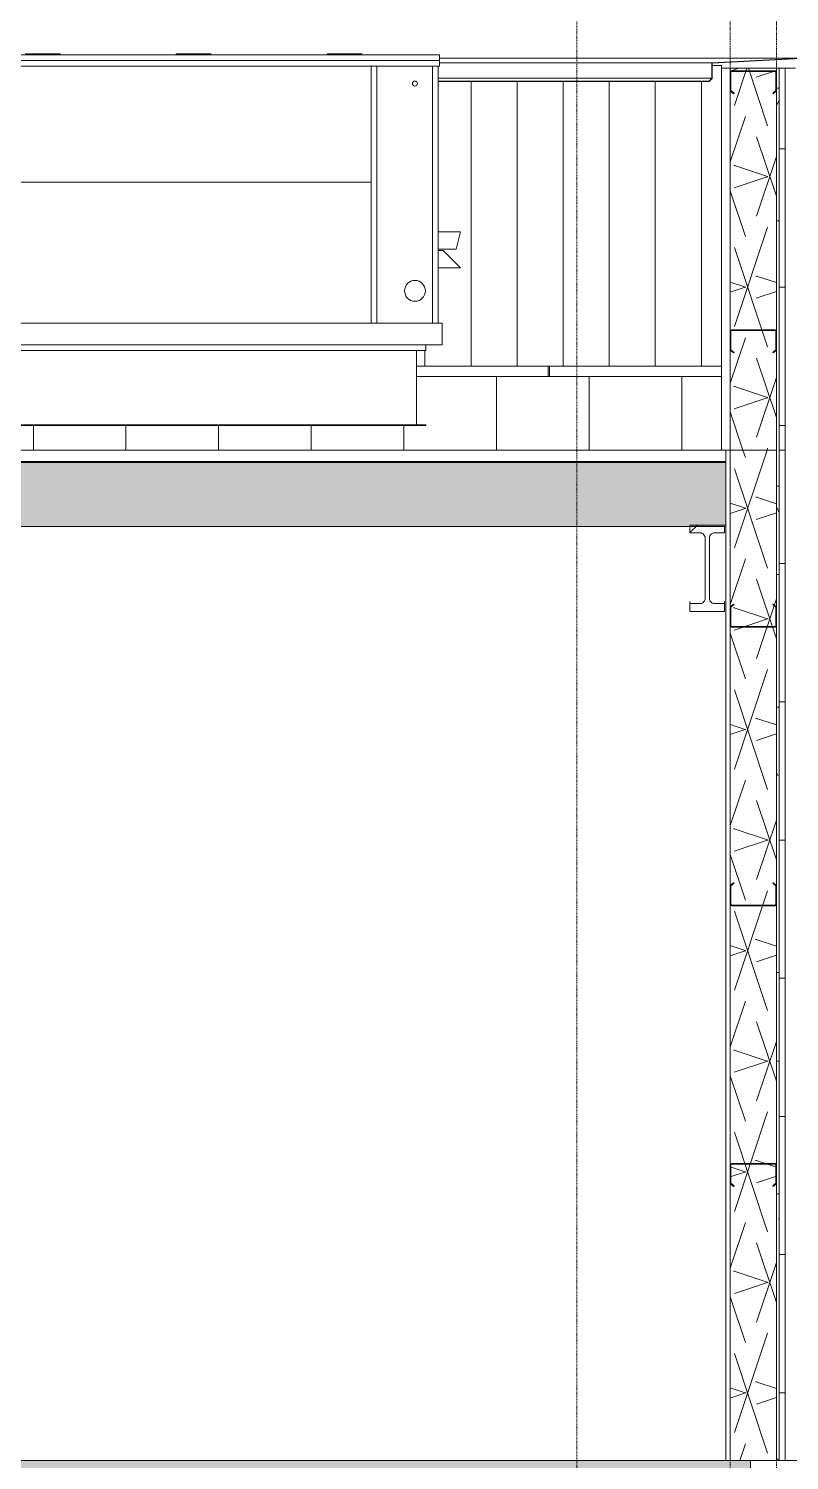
# Model space of a CAD drawing. Header units: inches. Extents: x 21386 to 98546, y -290 to 853.
# Drawn here: x 29545.9 to 29678, y 0 to 248.6 of the extents above; entities that cross this region are included whole.
import ezdxf

# ---------------------------------------------------------------- set-up
doc = ezdxf.new("R2010")
doc.units = ezdxf.units.IN
doc.header["$MEASUREMENT"] = 0
doc.linetypes.add('Dash Dot 3_16_', pattern=[0.3125, 0.1875, -0.0625, 0, -0.0625])
doc.linetypes.add('Grid Line 1_2_', pattern=[0.875, 0.5, -0.125, 0.125, -0.125])
for name, color, linetype, lineweight in [('A-ANNO-SYMB', 150, 'Continuous', 9), ('A-CLNG', 13, 'Continuous', 13), ('A-CLNG-PATT', 13, 'Continuous', 25), ('A-FLOR', 192, 'Continuous', 13), ('A-FLOR-LEVL', 51, 'Continuous', 9), ('A-FLOR-MCUT', 51, 'Continuous', 9), ('A-FLOR-PATT', 8, 'Continuous', 25), ('A-ROOF', 132, 'Continuous', 13), ('A-ROOF-PATT', 132, 'Continuous', 13), ('A-WALL', 113, 'Continuous', 13), ('A-WALL-PATT', 111, 'Continuous', 25), ('M-EQPM', 50, 'Continuous', 13), ('S-BEAM', 12, 'Continuous', 13), ('S-GRID', 1, 'Continuous', 9)]:
    doc.layers.add(name, color=color, linetype=linetype, lineweight=lineweight)
pattern_1 = [(0, (22033.272, 107.706), (0, 24), []), (90, (22033.272, 107.706), (-24, 1e-15), [])]
pattern_2 = [(0, (22033.272, 107.706), (30.72, 7.68), [2.534, -20.506, 2.534, -20.506, -122.88]), (0, (22033.272, 107.706), (30.72, 7.68), [-46.08, 2.534, -43.546, 2.534, -20.506, -53.76]), (0, (22033.272, 107.706), (30.72, 7.68), [-115.2, 2.534, -12.826, 2.534, -35.866]), (120, (22044.792, 111.546), (-22.011075, 22.7643004), [2.534, -20.506, 2.534, -20.506, -122.88]), (120, (22044.792, 111.546), (-22.011075, 22.7643004), [-46.08, 2.534, -43.546, 2.534, -20.506, -53.76]), (120, (22044.792, 111.546), (-22.011075, 22.7643004), [-115.2, 2.534, -12.826, 2.534, -35.866]), (240, (22048.632, 126.906), (-8.708925, -30.4443004), [2.534, -20.506, 2.534, -20.506, -122.88]), (240, (22048.632, 126.906), (-8.708925, -30.4443004), [-46.08, 2.534, -43.546, 2.534, -20.506, -53.76]), (240, (22048.632, 126.906), (-8.708925, -30.4443004), [-115.2, 2.534, -12.826, 2.534, -35.866])]
pattern_3 = [(161.57, (22034.232, 108.666), (-7.6802237, -0.0009796), [0, -54.643, 6.067, 0]), (18.43, (22032.312, 108.666), (-7.6802237, 0.0009796), [0, -54.643, 6.067, 0]), (108.43, (22034.232, 108.666), (3.8382953, -19.2013653), [18.211, -42.499]), (71.57, (22032.312, 108.666), (3.8382953, 19.2013653), [18.211, -42.499])]
pattern_4 = [(45, (22033.272, 107.706), (-19.007, 19.007), []), (45, (22033.272, 136.506), (-19.007, 19.007), [])]

# ---------------------------------------------------------------- blocks, each defined once
blk = doc.blocks.new('Struct_Xcel_Sports Complex_rvt-2-Building Section - North_South looking East _ Clinic')
at = {"layer": 'A-FLOR-PATT', "lineweight": 9}
h = blk.add_hatch(dxfattribs=at)
h.set_pattern_fill('FP_25', color=256, style=0, pattern_type=2)
h.set_pattern_definition([(50, (22033.27, 107.706), (55.0854, -4.8198), [5.76, -63.36]), (355, (22033.27, 107.706), (-10.6557, 57.7685), [4.608, -50.688]), (100.451, (22037.863, 107.305), (44.4295, 52.9487), [4.895, -53.848]), (46.184, (22033.27, 123.066), (81.9644, -12.712), [8.64, -95.04]), (96.636, (22040.1, 122.01), (71.7815, 74.8124), [7.343, -80.772]), (351.184, (22033.27, 123.07), (71.782, 74.8124), [6.912, -76.032]), (21, (22040.95, 119.226), (45.842, -30.9215), [5.76, -63.36]), (326, (22040.95, 119.226), (18.687, 55.6915), [4.608, -50.688]), (71.451, (22044.77, 116.65), (64.529, 24.77), [4.895, -53.848]), (37.5, (22033.272, 107.706), (0.9339, 25.5668), [2.534, -47.539, 2.534, -48.922, -50.88]), (37.5, (22033.272, 107.706), (0.9339, 25.5668), [-101.53, 2.534, -48.346]), (7.5, (22033.272, 107.706), (20.20404, 30.2913), [2.534, -26.803, 2.534, -46.387, -19.392]), (7.5, (22033.272, 107.706), (20.20404, 30.2913), [-78.259, 2.534, -16.858]), (327.5, (22016.146, 107.706), (40.9978, -1.7324), [2.534, -16.666, 2.534, -57.37, -79.488]), (327.5, (22016.146, 107.706), (40.9978, -1.7324), [-79.104, 2.534, -76.954]), (317.5, (22008.466, 107.706), (44.7889, 7.6878), [2.534, -22.426, 2.534, -37.248, -56.448]), (317.5, (22008.466, 107.706), (44.7889, 7.6878), [-64.742, 2.534, -53.914])])
h.paths.add_polyline_path([(22104.33, -6), (22790.8, -6), (22790.8, 0), (20899.55, 0), (20899.55, -6), (21794.49, -6)], flags=0)
at = {"layer": 'A-FLOR', "color": 7}
blk.add_line((22790.8, 0), (20899.55, 0), dxfattribs=at)
at = {"layer": 'A-FLOR-MCUT', "color": 7, "lineweight": 13}
blk.add_line((22790.8, -6), (22790.8, 0), dxfattribs=at)
blk = doc.blocks.new('Girt_C - 8_D-1405489-Building Section - North_South looking East _ Clinic')
at = {"layer": 'S-BEAM', "color": 7}
for p, q in [((22787.3, 51.37), (22787.3, 48.05)), ((22787.41, 48.11), (22787.41, 51.37)), ((22795.12, 51.55), (22787.49, 51.55)), ((22787.49, 51.45), (22795.12, 51.45)), ((22795.19, 51.37), (22795.19, 48.11)), ((22795.3, 48.05), (22795.3, 51.37)), ((22787.3, 48.05), (22787.88, 47.57)), ((22787.95, 47.66), (22787.41, 48.11)), ((22787.88, 47.57), (22787.95, 47.66)), ((22795.19, 48.11), (22794.66, 47.66)), ((22794.66, 47.66), (22794.73, 47.57)), ((22794.73, 47.57), (22795.3, 48.05))]:
    blk.add_line(p, q, dxfattribs=at)
for centre, radius, start, end in [((22787.49, 51.37), 0.188, 90, 180), ((22787.49, 51.37), 0.0782, 90, 177.8773), ((22795.12, 51.37), 0.187, 360, 90), ((22795.12, 51.37), 0.0782, 3.0424, 90)]:
    blk.add_arc(centre, radius, start, end, dxfattribs=at)
blk = doc.blocks.new('Girt_C - 8_D-1781282-Building Section - North_South looking East _ Clinic')
at = {"layer": 'S-BEAM', "lineweight": 9}
h = blk.add_hatch(dxfattribs=at)
h.set_pattern_fill('FP_17', color=8, style=0, pattern_type=2)
h.set_pattern_definition(pattern_4)
h.paths.add_polyline_path([(22795.12, 96.32), (22795.12, 96.43), (22787.49, 96.43), (22787.49, 96.32)], flags=0)
h.paths.add_polyline_path([(22787.41, 96.5), (22787.41, 99.77), (22787.95, 100.22), (22787.88, 100.3), (22787.3, 99.82), (22787.3, 96.51)], flags=0)
h.paths.add_polyline_path([(22795.19, 96.5), (22795.3, 96.51), (22795.3, 99.82), (22794.73, 100.3), (22794.66, 100.22), (22795.19, 99.77)], flags=0)
at = {"layer": 'S-BEAM', "color": 7}
for p, q in [((22787.88, 100.3), (22787.3, 99.82)), ((22787.3, 99.82), (22787.3, 96.51)), ((22787.41, 99.77), (22787.95, 100.22)), ((22787.41, 96.5), (22787.41, 99.77)), ((22787.95, 100.22), (22787.88, 100.3)), ((22794.73, 100.3), (22794.66, 100.22)), ((22794.66, 100.22), (22795.19, 99.77)), ((22795.3, 99.82), (22794.73, 100.3)), ((22795.19, 99.77), (22795.19, 96.5)), ((22795.3, 96.51), (22795.3, 99.82)), ((22795.12, 96.43), (22787.49, 96.43)), ((22787.49, 96.32), (22795.12, 96.32))]:
    blk.add_line(p, q, dxfattribs=at)
for centre, radius, start, end in [((22787.49, 96.51), 0.187, 180, 270), ((22787.49, 96.51), 0.0782, 183.0424, 270), ((22795.12, 96.51), 0.188, 270, 0), ((22795.12, 96.51), 0.0782, 270, 357.8773)]:
    blk.add_arc(centre, radius, start, end, dxfattribs=at)
blk = doc.blocks.new('W-Wide Flange - 1_-5_-1341919-Building Section - North_South looking East _ Clinic')
at = {"layer": 'S-BEAM', "lineweight": 9}
h = blk.add_hatch(dxfattribs=at)
h.set_pattern_fill('FP_17', color=8, style=0, pattern_type=2)
h.set_pattern_definition(pattern_4)
h.paths.add_polyline_path([(22782.13, 147.41), (22786.3, 147.41), (22786.3, 148.77), (22784.37, 148.79), (22784.01, 148.97), (22783.77, 149.28), (22783.68, 149.67), (22783.7, 160.37), (22783.87, 160.73), (22784.18, 160.97), (22784.57, 161.06), (22786.3, 161.06), (22786.3, 162.42), (22780.3, 162.42), (22780.3, 161.06), (22782.24, 161.04), (22782.59, 160.87), (22782.84, 160.56), (22782.93, 160.17), (22782.91, 149.46), (22782.73, 149.11), (22782.42, 148.86), (22782.04, 148.77), (22780.3, 148.77), (22780.3, 147.41)], flags=0)
at = {"layer": 'S-BEAM', "color": 7}
for p, q in [((22786.3, 162.42), (22780.3, 162.42)), ((22780.3, 162.42), (22780.3, 161.06)), ((22786.3, 161.06), (22786.3, 162.42)), ((22780.3, 161.06), (22782.04, 161.06)), ((22782.93, 160.17), (22782.93, 149.66)), ((22783.68, 149.66), (22783.68, 160.17)), ((22784.57, 161.06), (22786.3, 161.06)), ((22782.04, 148.77), (22780.3, 148.77)), ((22780.3, 148.77), (22780.3, 147.41)), ((22780.3, 147.41), (22786.3, 147.41)), ((22786.3, 148.77), (22784.57, 148.77)), ((22786.3, 147.41), (22786.3, 148.77))]:
    blk.add_line(p, q, dxfattribs=at)
at = {"layer": 'S-BEAM', "color": 8, "lineweight": 9}
for p, q in [((22780.3, 149.12), (22780.3, 148.77)), ((22786.3, 148.77), (22786.3, 149.12))]:
    blk.add_line(p, q, dxfattribs=at)
at = {"layer": 'S-BEAM', "color": 7, "flags": 128}
for points in [[(22782.04, 161.06), (22782.24, 161.04), (22782.42, 160.97), (22782.59, 160.87), (22782.73, 160.73), (22782.84, 160.56), (22782.91, 160.37), (22782.93, 160.17)], [(22783.68, 160.17), (22783.7, 160.37), (22783.77, 160.56), (22783.87, 160.73), (22784.01, 160.87), (22784.18, 160.97), (22784.37, 161.04), (22784.57, 161.06)], [(22782.93, 149.66), (22782.91, 149.46), (22782.84, 149.28), (22782.73, 149.11), (22782.59, 148.97), (22782.42, 148.86), (22782.24, 148.79), (22782.04, 148.77)], [(22784.57, 148.77), (22784.37, 148.79), (22784.18, 148.86), (22784.01, 148.97), (22783.87, 149.11), (22783.77, 149.28), (22783.7, 149.46), (22783.68, 149.66)]]:
    blk.add_lwpolyline(points, dxfattribs=at)
blk = doc.blocks.new('Girt_C - 8_D-1782473-Building Section - North_South looking East _ Clinic')
at = {"layer": 'S-BEAM', "color": 7}
for p, q in [((22795.12, 241.3), (22787.49, 241.3)), ((22787.49, 241.19), (22795.12, 241.19)), ((22787.3, 241.11), (22787.3, 237.8)), ((22787.41, 237.85), (22787.41, 241.11)), ((22795.19, 241.11), (22795.19, 237.85)), ((22795.3, 237.8), (22795.3, 241.11)), ((22787.3, 237.8), (22787.88, 237.31)), ((22787.95, 237.4), (22787.41, 237.85)), ((22787.88, 237.31), (22787.95, 237.4)), ((22795.19, 237.85), (22794.66, 237.4)), ((22794.66, 237.4), (22794.73, 237.31)), ((22794.73, 237.31), (22795.3, 237.8))]:
    blk.add_line(p, q, dxfattribs=at)
for centre, radius, start, end in [((22787.49, 241.11), 0.188, 90, 180), ((22787.49, 241.11), 0.0782, 90, 176.9576), ((22795.12, 241.11), 0.188, 0, 90), ((22795.12, 241.11), 0.0782, 2.1227, 90)]:
    blk.add_arc(centre, radius, start, end, dxfattribs=at)
blk = doc.blocks.new('Girt_C - 8_D-1781644-Building Section - North_South looking East _ Clinic')
at = {"layer": 'S-BEAM', "lineweight": 9}
h = blk.add_hatch(dxfattribs=at)
h.set_pattern_fill('FP_17', color=8, style=0, pattern_type=2)
h.set_pattern_definition(pattern_4)
h.paths.add_polyline_path([(22787.49, 144.69), (22795.12, 144.69), (22795.12, 144.8), (22787.49, 144.79)], flags=0)
h.paths.add_polyline_path([(22795.19, 144.87), (22795.3, 144.88), (22795.3, 148.19), (22794.73, 148.67), (22794.66, 148.59), (22795.19, 148.14)], flags=0)
h.paths.add_polyline_path([(22787.41, 144.87), (22787.41, 148.14), (22787.95, 148.59), (22787.88, 148.67), (22787.3, 148.19), (22787.3, 144.88)], flags=0)
at = {"layer": 'S-BEAM', "color": 7}
for p, q in [((22787.88, 148.67), (22787.3, 148.19)), ((22787.3, 148.19), (22787.3, 144.88)), ((22787.41, 148.14), (22787.95, 148.59)), ((22787.41, 144.87), (22787.41, 148.14)), ((22787.95, 148.59), (22787.88, 148.67)), ((22794.73, 148.67), (22794.66, 148.59)), ((22794.66, 148.59), (22795.19, 148.14)), ((22795.3, 148.19), (22794.73, 148.67)), ((22795.19, 148.14), (22795.19, 144.87)), ((22795.3, 144.88), (22795.3, 148.19)), ((22795.12, 144.8), (22787.49, 144.8)), ((22787.49, 144.69), (22795.12, 144.69))]:
    blk.add_line(p, q, dxfattribs=at)
for centre, radius, start, end in [((22787.49, 144.88), 0.188, 180, 270), ((22787.49, 144.88), 0.0782, 182.1227, 270), ((22795.12, 144.88), 0.188, 270, 0), ((22795.12, 144.88), 0.0782, 270, 356.9576)]:
    blk.add_arc(centre, radius, start, end, dxfattribs=at)
blk = doc.blocks.new('Girt_C - 8_D-V40-Building Section - North_South looking East _ Clinic')
at = {"layer": 'S-BEAM', "color": 7}
for p, q in [((22787.3, 196.11), (22787.3, 192.8)), ((22787.41, 192.85), (22787.41, 196.11)), ((22795.12, 196.3), (22787.49, 196.3)), ((22787.49, 196.19), (22795.12, 196.19)), ((22795.19, 196.11), (22795.19, 192.85)), ((22795.3, 192.8), (22795.3, 196.11)), ((22787.3, 192.8), (22787.88, 192.31)), ((22787.95, 192.4), (22787.41, 192.85)), ((22787.88, 192.31), (22787.95, 192.4)), ((22795.19, 192.85), (22794.66, 192.4)), ((22794.66, 192.4), (22794.73, 192.31)), ((22794.73, 192.31), (22795.3, 192.8))]:
    blk.add_line(p, q, dxfattribs=at)
for centre, radius, start, end in [((22787.49, 196.11), 0.188, 90, 180), ((22787.49, 196.11), 0.0782, 90, 176.9576), ((22795.12, 196.11), 0.188, 0, 90), ((22795.12, 196.11), 0.0782, 2.1227, 90)]:
    blk.add_arc(centre, radius, start, end, dxfattribs=at)
blk = doc.blocks.new('AHU-Rooftop-Carrier 48TC 15-28 ton - TC017-1749339-Building Section - North_South looking East _ Clinic')
at = {"layer": 'M-EQPM', "color": 8, "lineweight": 9}
for p, q in [((22651.4, 243.08), (22651.4, 244.08)), ((22651.4, 244.08), (22736.83, 244.08)), ((22664.93, 244.21), (22670.93, 244.21)), ((22664.93, 244.08), (22664.93, 244.21)), ((22670.93, 244.21), (22670.93, 244.08)), ((22691.12, 244.21), (22697.12, 244.21)), ((22691.12, 244.08), (22691.12, 244.21)), ((22697.12, 244.21), (22697.12, 244.08)), ((22717.3, 244.21), (22723.3, 244.21)), ((22717.3, 244.08), (22717.3, 244.21)), ((22723.3, 244.21), (22723.3, 244.08)), ((22736.83, 244.08), (22736.83, 243.08)), ((22651.4, 242.08), (22651.4, 243.08)), ((22651.4, 243.08), (22736.83, 243.08)), ((22651.65, 242.08), (22651.4, 242.08)), ((22651.65, 242.08), (22736.58, 242.08)), ((22651.65, 197.46), (22651.65, 242.08)), ((22652.65, 242.08), (22652.65, 197.46)), ((22724.93, 242.08), (22724.93, 197.46)), ((22725.93, 242.08), (22725.93, 197.46)), ((22735.58, 242.08), (22735.58, 197.46)), ((22736.83, 242.08), (22736.58, 242.08)), ((22736.58, 242.08), (22736.58, 197.46)), ((22736.83, 243.08), (22736.83, 242.08)), ((22652.65, 221.96), (22724.93, 221.96)), ((22736.58, 213.33), (22740.46, 213.33)), ((22740.46, 213.33), (22739.71, 210.33)), ((22739.71, 210.33), (22736.58, 210.33)), ((22736.58, 210.08), (22737.46, 210.08)), ((22737.46, 210.08), (22740.46, 207.08)), ((22740.46, 207.08), (22736.58, 207.08)), ((22650.93, 193.71), (22650.93, 197.46)), ((22650.93, 197.46), (22651.65, 197.46)), ((22651.65, 197.46), (22736.58, 197.46)), ((22736.58, 197.46), (22737.3, 197.46)), ((22737.3, 197.46), (22737.3, 193.71)), ((22737.3, 193.71), (22650.93, 193.71)), ((22653.8, 193.71), (22734.43, 193.71)), ((22653.8, 192.71), (22653.8, 193.71)), ((22655.43, 192.71), (22653.8, 192.71)), ((22655.43, 192.71), (22732.8, 192.71)), ((22655.43, 179.83), (22655.43, 192.71)), ((22734.43, 192.71), (22732.8, 192.71)), ((22732.8, 192.71), (22732.8, 179.83)), ((22734.43, 193.71), (22734.43, 192.71)), ((22653.8, 179.71), (22653.8, 179.83)), ((22653.8, 179.83), (22655.43, 179.83)), ((22734.43, 179.71), (22653.8, 179.71)), ((22655.43, 179.83), (22732.8, 179.83)), ((22732.8, 179.83), (22734.43, 179.83)), ((22734.43, 179.83), (22734.43, 179.71))]:
    blk.add_line(p, q, dxfattribs=at)
for centre, radius in [((22732.55, 239.08), 0.438), ((22732.55, 203.08), 1.81)]:
    blk.add_circle(centre, radius, dxfattribs=at)

msp = doc.modelspace()

# ---------------------------------------------------------------- hatches: boundary and pattern name
at = {"layer": 'A-CLNG-PATT', "lineweight": 9}
h = msp.add_hatch(dxfattribs=at)
h.set_pattern_fill('FP_21', color=8, style=0, pattern_type=2)
h.set_pattern_definition(pattern_3)
h.paths.add_polyline_path([(28734.33, 162.17), (29666.95, 162.17), (29666.95, 173.3), (27771.95, 173.3), (27771.95, 162.17), (28733.7, 162.17)], flags=0)
at = {"layer": 'A-ROOF-PATT', "lineweight": 9}
h = msp.add_hatch(dxfattribs=at)
h.set_pattern_fill('FP_22', color=8, style=0, pattern_type=2)
h.set_pattern_definition([(90, (180.953, -760.156), (-16.082, 1e-15), [])])
h.paths.add_polyline_path([(27769.45, 175.44), (29666.2, 175.46), (29666.2, 188.22), (29613.2, 188.22), (29613.2, 179.83), (29614.83, 179.83), (29614.83, 179.71), (29534.2, 179.71), (29534.2, 179.83), (29535.83, 179.83), (29535.83, 188.22), (29445.33, 188.22), (29445.33, 177.08), (29385.83, 177.08), (29385.83, 187.08), (29361.45, 187.08), (29361.45, 188.22), (29327.08, 188.22), (29327.08, 188.72), (29313.45, 188.72), (29313.45, 182.6), (29269.45, 182.6), (29269.45, 188.72), (29253.2, 188.7), (29253.2, 187.71), (29250.95, 187.71), (29250.95, 187.44), (29234.45, 187.44), (29234.45, 186.63), (29233.88, 186.15), (29233.81, 186.23), (29233.81, 187.44), (29232.4, 187.44), (29232.38, 176.41), (29231.32, 176.35), (29228.5, 176.41), (29228.5, 187.44), (29227.1, 187.44), (29227.03, 186.15), (29226.45, 186.68), (29226.45, 187.44), (29225.95, 187.44), (29225.95, 176.44), (29223.14, 176.44), (29223.14, 187.44), (28002.2, 187.45), (28002.2, 187.6), (27769.45, 187.6), (27769.45, 183.85)], flags=0)
at = {"layer": 'A-WALL-PATT', "lineweight": 9}
h = msp.add_hatch(dxfattribs=at)
h.set_pattern_fill('FP_28', color=8, style=0, pattern_type=2)
h.set_pattern_definition([(90, (22446.678, 146.25), (-8, 5e-16), [])])
h.paths.add_polyline_path([(29327.08, 190), (29361.45, 190), (29361.45, 239.46), (29327.08, 239.46), (29327.08, 193.61)], flags=0)
h.paths.add_polyline_path([(29662.53, 190), (29666.2, 190), (29666.2, 242.2), (29664.58, 242.2), (29664.52, 239.91), (29663.97, 239.46), (29616.99, 239.46), (29616.99, 213.33), (29620.86, 213.33), (29620.11, 210.33), (29616.99, 210.33), (29616.99, 210.08), (29617.86, 210.08), (29620.86, 207.08), (29616.99, 207.08), (29616.99, 197.46), (29617.7, 197.46), (29617.7, 193.71), (29614.83, 193.71), (29614.83, 192.71), (29613.2, 192.71), (29613.2, 190), (29643.16, 190)], flags=0)
h.paths.add_polyline_path([(29445.33, 190), (29535.83, 190), (29535.83, 192.71), (29534.2, 192.71), (29534.2, 193.71), (29531.33, 193.71), (29531.33, 197.46), (29532.05, 197.46), (29532.05, 239.46), (29424.83, 239.46), (29424.83, 228.58), (29445.33, 228.58), (29445.33, 191.08)], flags=0)
h = msp.add_hatch(dxfattribs=at)
h.set_pattern_fill('FP_21', color=8, style=0, pattern_type=2)
h.set_pattern_definition(pattern_3)
h.paths.add_polyline_path([(29675.7, 175.44), (29675.7, 241.75), (29667.7, 241.75), (29667.7, 175.44)], flags=0)
h = msp.add_hatch(dxfattribs=at)
h.set_pattern_fill('FP_20', color=8, style=0, pattern_type=2)
h.set_pattern_definition(pattern_2)
h.paths.add_polyline_path([(29676.2, 175.44), (29676.2, 241.75), (29675.7, 241.75), (29675.7, 175.44)], flags=0)
h = msp.add_hatch(dxfattribs=at)
h.set_pattern_fill('FP_19', color=8, style=0, pattern_type=2)
h.set_pattern_definition(pattern_1)
h.paths.add_polyline_path([(29677.2, 175.44), (29677.2, 241.75), (29676.2, 241.75), (29676.2, 175.44)], flags=0)
h = msp.add_hatch(dxfattribs=at)
h.set_pattern_fill('FP_30', color=8, style=0, pattern_type=2)
h.set_pattern_definition([(0, (22446.93, 146.5), (-193, 193), [48, -145]), (90, (22446.93, 146.5), (-193, 1e-14), [96.25, -96.75]), (180, (22494.93, 242.75), (-193, 193), [48, -145]), (90, (22494.93, 146.5), (-193, 1e-14), [96.25, -96.75]), (180, (22494.93, 243), (-193, 193), [48, -145]), (90, (22494.93, 243), (-193, 1e-14), [96.25, -96.75]), (0, (22446.93, 339.25), (-193, 193), [48, -145]), (90, (22446.93, 243), (-193, 1e-14), [96.25, -96.75]), (0, (22495.18, 194.5), (-193, 193), [48, -145]), (90, (22495.18, 146.25), (-193, 1e-14), [48.25, -144.75]), (90, (22543.18, 146.25), (-193, 1e-14), [48.25, -144.75]), (0, (22495.18, 291), (-193, 193), [48, -145]), (90, (22495.18, 194.75), (-193, 1e-14), [96.25, -96.75]), (180, (22543.18, 194.75), (-193, 193), [48, -145]), (90, (22543.18, 194.75), (-193, 1e-14), [96.25, -96.75]), (90, (22495.18, 291.25), (-193, 1e-14), [48, -145]), (180, (22543.18, 291.25), (-193, 193), [48, -145]), (90, (22543.18, 291.25), (-193, 1e-14), [48, -145]), (0, (22543.43, 146.5), (-193, 193), [48, -145]), (90, (22543.43, 146.5), (-193, 1e-14), [96.25, -96.75]), (180, (22591.43, 242.75), (-193, 193), [48, -145]), (90, (22591.43, 146.5), (-193, 1e-14), [96.25, -96.75]), (180, (22591.43, 243), (-193, 193), [48, -145]), (90, (22591.43, 243), (-193, 1e-14), [96.25, -96.75]), (180, (22591.43, 339.25), (-193, 193), [48, -145]), (90, (22543.43, 243), (-193, 1e-14), [96.25, -96.75]), (0, (22591.68, 194.5), (-193, 193), [48, -145]), (90, (22591.68, 146.25), (-193, 1e-14), [48.25, -144.75]), (90, (22639.68, 146.25), (-193, 1e-14), [48.25, -144.75]), (0, (22591.68, 291), (-193, 193), [48, -145]), (90, (22591.68, 194.75), (-193, 1e-14), [96.25, -96.75]), (180, (22639.68, 194.75), (-193, 193), [48, -145]), (90, (22639.68, 194.75), (-193, 1e-14), [96.25, -96.75]), (90, (22591.68, 291.25), (-193, 1e-14), [48, -145]), (180, (22639.68, 291.25), (-193, 193), [48, -145]), (90, (22639.68, 291.25), (-193, 1e-14), [48, -145])])
h.paths.add_polyline_path([(29532.77, 160.44), (29532.77, 162.17), (29490.97, 162.17), (29526.97, 160.68)], flags=0)
h.paths.add_polyline_path([(29445.33, 188.22), (29535.83, 188.22), (29535.83, 190), (29445.33, 190), (29445.33, 189.38)], flags=0)
h.paths.add_polyline_path([(29361.45, 188.22), (29361.45, 190), (29327.08, 190), (29327.08, 188.22), (29333.32, 188.22)], flags=0)
h.paths.add_polyline_path([(29613.2, 188.22), (29666.2, 188.22), (29666.2, 190), (29613.2, 190), (29613.2, 188.5)], flags=0)
h = msp.add_hatch(dxfattribs=at)
h.set_pattern_fill('FP_21', color=8, style=0, pattern_type=2)
h.set_pattern_definition(pattern_3)
h.paths.add_polyline_path([(29675.7, 0), (29675.7, 175.44), (29667.7, 175.44), (29667.7, 0)], flags=0)
h = msp.add_hatch(dxfattribs=at)
h.set_pattern_fill('FP_20', color=8, style=0, pattern_type=2)
h.set_pattern_definition(pattern_2)
h.paths.add_polyline_path([(29675.7, 0), (29676.2, 0), (29676.2, 175.44), (29675.7, 175.44), (29675.7, 8.07)], flags=0)
h = msp.add_hatch(dxfattribs=at)
h.set_pattern_fill('FP_19', color=8, style=0, pattern_type=2)
h.set_pattern_definition(pattern_1)
h.paths.add_polyline_path([(29677.2, 0), (29677.2, 175.44), (29676.2, 175.44), (29676.2, 0)], flags=0)

# ---------------------------------------------------------------- linework, layer by layer
at = {"layer": 'A-ANNO-SYMB', "linetype": 'Dash Dot 3_16_'}
msp.add_line((29641.08, 261.25), (29641.08, -26.28), dxfattribs=at)
at = {"layer": 'A-CLNG', "color": 7}
for p, q in [((29666.95, 173.3), (27771.95, 173.3)), ((29236.95, 162.17), (29666.95, 162.17))]:
    msp.add_line(p, q, dxfattribs=at)
at = {"layer": 'A-FLOR-LEVL', "linetype": 'Grid Line 1_2_'}
msp.add_line((27242, 0), (30541.3, 0), dxfattribs=at)
at = {"layer": 'A-ROOF', "color": 8, "lineweight": 9}
msp.add_line((29666.2, 188.22), (29613.2, 188.22), dxfattribs=at)
at = {"layer": 'A-ROOF', "color": 7}
for p, q in [((29666.95, 175.44), (27769.45, 175.44)), ((29666.95, 173.43), (29666.95, 175.44)), ((27769.45, 173.43), (29666.95, 173.43))]:
    msp.add_line(p, q, dxfattribs=at)
at = {"layer": 'A-WALL', "color": 8, "lineweight": 9}
for p, q in [((29680.02, 243.5), (29617.24, 243.5)), ((29664.52, 242.69), (29617.24, 242.69)), ((29666.2, 242.2), (29664.57, 242.2)), ((29666.2, 241.75), (29666.2, 242.2)), ((29664.52, 240), (29616.99, 240)), ((29664.02, 239.5), (29616.99, 239.5)), ((29664.06, 239.46), (29616.99, 239.46)), ((29613.2, 190), (29666.2, 190))]:
    msp.add_line(p, q, dxfattribs=at)
at = {"layer": 'A-WALL', "color": 7}
for p, q in [((29680.02, 243.5), (29664.52, 242.69)), ((29664.52, 242.69), (29664.52, 240)), ((29664.58, 242.63), (29679.95, 243.43)), ((29664.58, 239.97), (29664.58, 242.63)), ((29679.02, 241.75), (29666.2, 241.75)), ((29666.2, 241.75), (29666.2, 175.44)), ((29667.7, 0), (29667.7, 241.75)), ((29675.7, 0), (29675.7, 241.75)), ((29676.2, 0), (29676.2, 241.75)), ((29677.2, 0), (29677.2, 241.75)), ((29664.52, 240), (29664.02, 239.5)), ((29664.02, 239.5), (29664.06, 239.46)), ((29664.06, 239.46), (29664.58, 239.97)), ((29666.95, 175.44), (29675.7, 175.44)), ((29677.2, 175.44), (29676.2, 175.44)), ((29666.95, 173.43), (29666.95, 0)), ((29666.95, 0), (29679.02, 0))]:
    msp.add_line(p, q, dxfattribs=at)
at = {"layer": 'S-GRID', "linetype": 'Grid Line 1_2_'}
for p, q in [((29667.7, -273.16), (29667.7, 738.66)), ((29667.7, -273.16), (29667.7, 738.66)), ((29675.7, -273.16), (29675.7, 738.66)), ((29675.7, -273.16), (29675.7, 738.66))]:
    msp.add_line(p, q, dxfattribs=at)

# ---------------------------------------------------------------- block references
at = {"color": 50, "lineweight": 5}
msp.add_blockref('Struct_Xcel_Sports Complex_rvt-2-Building Section - North_South looking East _ Clinic', (6880.4, 0), dxfattribs=at)
at = {"layer": 'M-EQPM', "color": 8, "lineweight": 9}
msp.add_blockref('AHU-Rooftop-Carrier 48TC 15-28 ton - TC017-1749339-Building Section - North_South looking East _ Clinic', (6880.4, 0), dxfattribs=at)
at = {"layer": 'S-BEAM', "color": 8, "lineweight": 9}
for name in ['Girt_C - 8_D-1782473-Building Section - North_South looking East _ Clinic', 'Girt_C - 8_D-V40-Building Section - North_South looking East _ Clinic', 'W-Wide Flange - 1_-5_-1341919-Building Section - North_South looking East _ Clinic', 'Girt_C - 8_D-1781644-Building Section - North_South looking East _ Clinic', 'Girt_C - 8_D-1781282-Building Section - North_South looking East _ Clinic', 'Girt_C - 8_D-1405489-Building Section - North_South looking East _ Clinic']:
    msp.add_blockref(name, (6880.4, 0), dxfattribs=at)

doc.saveas('drawing.dxf')
